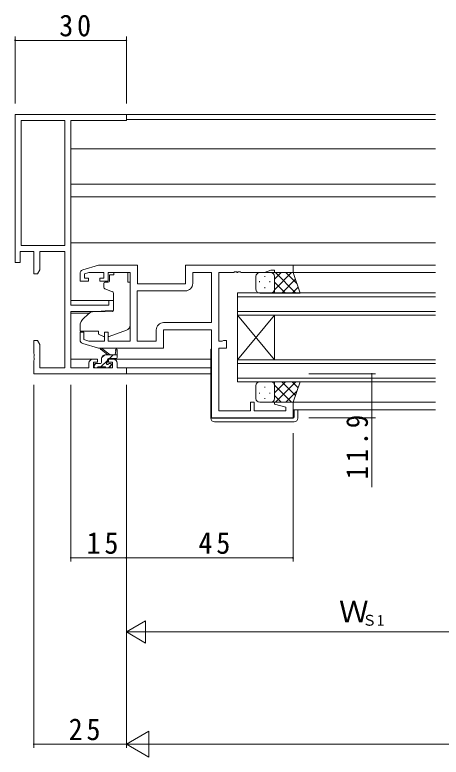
# Model space of a CAD drawing. Units: millimetres, scale not verified. Extents: x -841 to 292, y -594 to 212.
# Drawn here: x -330.6 to -215.5, y -411.5 to -211.1 of the extents above; entities that cross this region are included whole.
import ezdxf
from ezdxf.enums import TextEntityAlignment as Align

# ---------------------------------------------------------------- set-up
doc = ezdxf.new("R2010")
doc.units = ezdxf.units.MM
doc.header["$LTSCALE"] = 2
for name, color, linetype, lineweight in [('0-3_YKK_11', 7, 'Continuous', 9), ('0-4_YKK_12', 2, 'Continuous', 9), ('0-5_YKK_13', 4, 'Continuous', 9), ('0-6_YKK_D', 6, 'Continuous', 9)]:
    doc.layers.add(name, color=color, linetype=linetype, lineweight=lineweight)
doc.styles.add('ＭＳ ゴシック', font='')
doc.styles.get('ＭＳ ゴシック').set_extended_font_data('MS Gothic')

msp = doc.modelspace()

# ---------------------------------------------------------------- linework, layer by layer
at = {"layer": '0-3_YKK_11'}
for p, q in [((-330.536, -237.984), (-300.536, -237.984)), ((-330.536, -277.984), (-330.536, -237.984)), ((-300.536, -237.984), (-300.536, -239.614)), ((-328.906, -239.614), (-317.166, -239.614)), ((-328.906, -273.354), (-328.906, -239.614)), ((-317.166, -239.614), (-317.166, -273.354)), ((-300.536, -239.614), (-315.536, -239.614)), ((-315.536, -239.614), (-315.536, -289.484)), ((-317.166, -306.354), (-317.166, -274.984)), ((-312.323, -279.97), (-308.036, -278.684)), ((-308.036, -278.684), (-297.536, -278.684)), ((-297.536, -278.684), (-297.536, -283.684)), ((-284.536, -283.684), (-284.536, -278.684)), ((-284.536, -278.684), (-255.536, -278.684)), ((-313.036, -282.984), (-313.036, -280.928)), ((-310.736, -282.184), (-310.736, -282.984)), ((-306.636, -280.614), (-310.641, -280.614)), ((-307.736, -282.984), (-307.736, -282.184)), ((-299.536, -280.614), (-305.436, -280.614)), ((-305.436, -280.614), (-305.436, -282.984)), ((-299.536, -299.154), (-299.536, -280.614)), ((-277.536, -280.614), (-282.606, -280.614)), ((-282.606, -280.614), (-282.606, -283.614)), ((-277.536, -294.154), (-277.536, -280.614)), ((-275.536, -280.614), (-275.536, -299.154)), ((-271.494, -280.614), (-275.536, -280.614)), ((-310.736, -282.984), (-313.036, -282.984)), ((-305.436, -282.984), (-307.736, -282.984)), ((-297.536, -283.684), (-284.536, -283.684)), ((-284.606, -285.614), (-297.606, -285.614)), ((-297.606, -285.614), (-297.606, -299.154)), ((-297.606, -285.614), (-297.606, -299.154)), ((-315.536, -289.484), (-305.236, -289.484)), ((-308.536, -291.184), (-315.536, -291.184)), ((-315.536, -291.184), (-315.536, -306.354)), ((-290.466, -294.154), (-277.536, -294.154)), ((-292.466, -299.154), (-292.466, -296.154)), ((-290.536, -296.084), (-290.536, -301.084)), ((-277.536, -296.084), (-290.536, -296.084)), ((-277.536, -319.884), (-277.536, -296.084)), ((-313.036, -296.784), (-312.036, -296.784)), ((-313.036, -298.84), (-313.036, -296.784)), ((-312.036, -296.784), (-312.036, -298.735)), ((-306.436, -296.784), (-305.436, -296.784)), ((-306.436, -299.154), (-306.436, -296.784)), ((-305.436, -296.784), (-305.436, -299.154)), ((-323.906, -300.075), (-323.906, -306.354)), ((-308.036, -301.084), (-312.323, -299.797)), ((-312.036, -298.735), (-310.641, -299.154)), ((-310.641, -299.154), (-306.436, -299.154)), ((-305.436, -299.154), (-299.536, -299.154)), ((-297.606, -299.154), (-292.466, -299.154)), ((-290.536, -301.084), (-308.036, -301.084)), ((-275.536, -301.084), (-275.536, -317.954)), ((-325.536, -307.984), (-325.536, -304.442)), ((-323.906, -306.354), (-317.166, -306.354)), ((-315.536, -306.354), (-310.636, -306.354)), ((-310.636, -306.354), (-310.636, -305.084)), ((-309.436, -304.884), (-309.436, -306.354)), ((-309.436, -306.354), (-304.236, -306.354)), ((-304.236, -306.354), (-304.236, -304.884)), ((-300.536, -307.984), (-325.536, -307.984)), ((-255.536, -315.684), (-255.536, -319.884)), ((-275.536, -317.954), (-267.036, -317.954)), ((-266.036, -317.954), (-257.466, -317.954)), ((-255.536, -319.884), (-277.536, -319.884))]:
    msp.add_line(p, q, dxfattribs=at)
for points in [[(-317.166, -273.354), (-328.906, -273.354), (-328.906, -239.614)], [(-317.166, -274.984), (-323.906, -274.984), (-323.906, -279.892), (-324.536, -280.984), (-325.536, -280.984), (-325.536, -274.984), (-329.236, -274.984), (-329.236, -277.984), (-330.536, -277.984)], [(-263.267, -280.614), (-269.578, -280.614), (-269.761, -280.494), (-270.311, -280.494), (-270.494, -280.614), (-270.578, -280.614), (-270.761, -280.494), (-271.311, -280.494), (-271.494, -280.614)], [(-255.536, -278.684), (-255.536, -280.684), (-260.536, -280.684), (-260.536, -279.984), (-261.536, -279.984), (-263.267, -280.614)], [(-310.641, -280.614), (-311.836, -280.972), (-311.836, -282.184), (-310.736, -282.184)], [(-307.736, -282.184), (-306.636, -282.184), (-306.636, -280.614)], [(-305.236, -289.484), (-305.236, -288.184), (-304.036, -288.184), (-304.036, -290.79), (-308.536, -291.184)], [(-325.536, -304.442), (-325.416, -304.259), (-325.416, -303.709), (-325.536, -303.525), (-325.536, -303.442), (-325.416, -303.259), (-325.416, -302.709), (-325.536, -302.525), (-325.536, -298.984), (-324.536, -298.984), (-323.906, -300.075)], [(-275.536, -299.154), (-274.663, -299.154), (-274.499, -299.069), (-274.336, -298.984), (-273.536, -298.984), (-273.536, -301.084), (-275.536, -301.084)], [(-309.636, -304.084), (-308.336, -304.084), (-308.336, -304.884), (-309.436, -304.884)], [(-304.236, -304.884), (-305.336, -304.884), (-305.336, -304.084), (-304.036, -304.084)], [(-303.036, -305.084), (-303.036, -306.354), (-300.536, -306.354), (-300.536, -307.984)], [(-267.036, -317.954), (-267.036, -315.684), (-266.036, -315.684), (-266.036, -317.954)], [(-257.466, -317.954), (-257.466, -317.036), (-260.565, -316.206), (-260.496, -315.684), (-255.536, -315.684)]]:
    msp.add_lwpolyline(points, dxfattribs=at)
for centre, radius, start, end in [((-312.036, -280.928), 1, 106.69925, 180.00003), ((-284.606, -283.614), 2, 270, 359.99998), ((-290.466, -296.154), 2, 90, 179.99998), ((-312.036, -298.84), 1, 179.99995, 253.30074), ((-309.636, -305.084), 1, 90, 179.99998), ((-304.036, -305.084), 1, 0, 89.99998)]:
    msp.add_arc(centre, radius, start, end, dxfattribs=at)
at = {"layer": '0-4_YKK_12'}
for p, q in [((-217.036, -237.984), (-300.836, -237.984)), ((-217.036, -239.384), (-300.536, -239.384)), ((-217.036, -247.284), (-315.536, -247.284)), ((-217.036, -256.784), (-315.536, -256.784)), ((-217.036, -260.184), (-315.536, -260.184)), ((-217.036, -272.684), (-315.536, -272.684)), ((-217.036, -278.684), (-255.836, -278.684)), ((-217.036, -280.684), (-256.036, -280.684)), ((-270.535, -286.182), (-270.535, -292.182)), ((-217.036, -286.182), (-270.535, -286.182)), ((-304.036, -288.184), (-315.536, -288.184)), ((-270.535, -287.182), (-217.036, -287.182)), ((-310.413, -291.584), (-315.536, -291.584)), ((-217.036, -291.182), (-270.535, -291.182)), ((-270.535, -304.182), (-270.535, -292.182)), ((-270.535, -304.182), (-260.535, -292.182)), ((-270.535, -292.182), (-260.535, -304.182)), ((-270.535, -292.182), (-217.036, -292.182)), ((-260.535, -304.182), (-260.535, -292.182)), ((-309.636, -304.084), (-315.536, -304.084)), ((-277.736, -304.084), (-304.036, -304.084)), ((-217.036, -304.182), (-270.535, -304.182)), ((-270.535, -304.182), (-270.535, -310.182)), ((-277.736, -306.354), (-300.836, -306.354)), ((-270.535, -305.182), (-217.036, -305.182)), ((-277.736, -307.984), (-300.836, -307.984)), ((-217.036, -309.182), (-270.535, -309.182)), ((-270.535, -310.182), (-217.036, -310.182)), ((-217.036, -315.684), (-256.036, -315.684)), ((-217.036, -317.684), (-255.536, -317.684))]:
    msp.add_line(p, q, dxfattribs=at)
at = {"layer": '0-5_YKK_13'}
for p, q in [((-303.936, -281.284), (-305.106, -281.284)), ((-305.106, -282.284), (-305.106, -281.284)), ((-305.106, -282.284), (-305.106, -282.984)), ((-303.936, -280.614), (-300.136, -280.614)), ((-303.936, -280.614), (-303.936, -281.284)), ((-300.136, -280.614), (-300.136, -281.284)), ((-300.136, -282.284), (-300.136, -281.284)), ((-300.136, -283.284), (-300.136, -282.284)), ((-265.536, -285.185), (-265.536, -281.685)), ((-264.536, -280.685), (-261.536, -280.685)), ((-263.172, -281.605), (-263.172, -281.805)), ((-255.536, -280.685), (-261.536, -280.685)), ((-260.536, -285.305), (-255.916, -280.685)), ((-260.536, -282.477), (-258.744, -280.685)), ((-260.536, -281.685), (-260.536, -285.285)), ((-260.536, -282.085), (-260.536, -286.185)), ((-260.268, -280.685), (-254.768, -286.185)), ((-258.587, -286.185), (-254.892, -282.489)), ((-257.439, -280.685), (-254.478, -283.646)), ((-253.572, -286.185), (-255.536, -280.685)), ((-306.636, -283.584), (-306.636, -284.633)), ((-305.406, -283.284), (-306.336, -283.284)), ((-300.136, -283.284), (-299.536, -283.284)), ((-299.536, -294.839), (-299.536, -283.284)), ((-264.587, -283.02), (-264.587, -283.22)), ((-261.757, -283.02), (-261.757, -283.22)), ((-260.536, -283.245), (-257.596, -286.185)), ((-306.307, -285.103), (-304.306, -285.831)), ((-304.036, -286.28), (-304.036, -290.886)), ((-261.536, -286.185), (-264.536, -286.185)), ((-263.172, -284.635), (-263.172, -284.835)), ((-261.757, -286.185), (-253.572, -286.185)), ((-260.536, -286.073), (-260.424, -286.185)), ((-255.759, -286.185), (-254.147, -284.573)), ((-310.273, -291.466), (-311.964, -292.886)), ((-304.253, -291.185), (-309.639, -291.232)), ((-313.036, -295.184), (-313.036, -296.484)), ((-313.036, -296.484), (-308.036, -296.484)), ((-305.164, -297.924), (-300.526, -296.25)), ((-306.73, -297.89), (-308.036, -297.281)), ((-305.536, -302.854), (-307.355, -301.453)), ((-304.936, -302.854), (-307.154, -301.171)), ((-303.336, -301.727), (-303.534, -302.854)), ((-303.036, -303.554), (-303.036, -301.554)), ((-277.536, -301.384), (-277.736, -301.384)), ((-277.736, -301.384), (-277.736, -319.684)), ((-305.636, -304.381), (-307.408, -306.154)), ((-307.236, -304.954), (-307.236, -303.854)), ((-306.361, -302.861), (-307.228, -303.728)), ((-306.236, -302.854), (-303.036, -302.854)), ((-305.636, -304.793), (-305.636, -304.154)), ((-305.336, -303.854), (-303.336, -303.854)), ((-304.108, -302.854), (-305.108, -303.854)), ((-308.753, -305.254), (-309.236, -305.736)), ((-309.236, -305.554), (-309.236, -306.054)), ((-307.536, -305.254), (-308.936, -305.254)), ((-308.936, -306.354), (-308.436, -306.354)), ((-308.236, -306.154), (-306.136, -306.154)), ((-305.936, -306.354), (-305.336, -306.354)), ((-304.537, -305.527), (-305.363, -306.354)), ((-304.836, -305.254), (-305.175, -305.254)), ((-305.124, -306.266), (-304.624, -305.766)), ((-261.536, -310.184), (-264.536, -310.184)), ((-261.757, -310.184), (-253.572, -310.184)), ((-260.536, -310.295), (-260.424, -310.184)), ((-260.536, -313.123), (-257.596, -310.184)), ((-260.536, -314.284), (-260.536, -310.184)), ((-260.268, -315.684), (-254.768, -310.184)), ((-258.587, -310.184), (-254.892, -313.879)), ((-255.759, -310.184), (-254.147, -311.795)), ((-253.572, -310.184), (-255.536, -315.684)), ((-265.536, -311.183), (-265.536, -314.684)), ((-263.172, -311.734), (-263.172, -311.534)), ((-260.536, -311.063), (-255.916, -315.684)), ((-260.536, -314.684), (-260.536, -311.084)), ((-264.587, -313.349), (-264.587, -313.149)), ((-263.172, -314.764), (-263.172, -314.564)), ((-261.757, -313.349), (-261.757, -313.149)), ((-260.536, -313.892), (-258.744, -315.684)), ((-257.439, -315.684), (-254.478, -312.723)), ((-264.536, -315.684), (-261.536, -315.684)), ((-255.536, -315.684), (-261.536, -315.684)), ((-255.236, -317.684), (-255.236, -319.684)), ((-254.236, -319.984), (-254.236, -317.684)), ((-277.736, -319.684), (-277.736, -319.984)), ((-277.236, -319.984), (-277.736, -319.984)), ((-255.536, -319.984), (-277.236, -319.984)), ((-276.736, -320.984), (-255.236, -320.984))]:
    msp.add_line(p, q, dxfattribs=at)
msp.add_lwpolyline([(-308.036, -296.484), (-308.036, -296.784), (-308.036, -297.281)], dxfattribs=at)
for centre, radius, start, end in [((-264.536, -281.685), 1, 89.99998, 179.99998), ((-261.536, -281.685), 1, 359.99998, 89.99998), ((-261.536, -281.685), 1, 359.99998, 89.99998), ((-306.336, -283.584), 0.3, 90, 180), ((-305.406, -282.984), 0.3, 270, 0), ((-306.136, -284.633), 0.5, 180, 250), ((-304.536, -286.28), 0.5, 0, 70), ((-264.536, -285.185), 1, 179.99998, 269.99998), ((-261.536, -285.185), 1, 269.99998, 359.99998), ((-261.536, -285.185), 1, 269.99998, 359.99998), ((-309.63, -292.232), 1, 90.5, 130), ((-304.336, -290.886), 0.3, 270.5, 0), ((-310.036, -295.184), 3, 130, 180), ((-301.036, -294.839), 1.5, 289.85326, 0), ((-306.307, -296.984), 1, 245, 262.59306), ((-305.504, -296.984), 1, 273.88683, 289.85326), ((-307.336, -301.254), 0.2, 24.41711, 264.41711), ((-303.236, -301.554), 0.2, 0, 239.99998), ((-306.236, -303.854), 1, 90, 180), ((-305.336, -304.154), 0.3, 90, 180), ((-303.336, -303.554), 0.3, 270, 0), ((-308.936, -305.554), 0.3, 90, 180), ((-308.936, -306.054), 0.3, 180, 270), ((-308.436, -306.154), 0.2, 270, 0), ((-307.536, -304.954), 0.3, 270, 0), ((-305.936, -306.154), 0.2, 180, 270), ((-305.636, -305.254), 0.25, 123.05573, 326.94426), ((-305.936, -304.793), 0.3, 303.05573, 0), ((-305.175, -305.554), 0.3, 90, 146.94426), ((-305.336, -306.054), 0.3, 270, 314.99998), ((-304.836, -305.554), 0.3, 314.99998, 90), ((-264.536, -311.184), 1, 90, 180), ((-261.536, -311.184), 1, 0, 90), ((-261.536, -311.184), 1, 0, 90), ((-264.536, -314.684), 1, 180, 270), ((-261.536, -314.684), 1, 270, 0), ((-261.536, -314.684), 1, 270, 0), ((-276.736, -319.984), 1, 180, 270), ((-255.536, -319.684), 0.3, 270, 0), ((-255.236, -319.984), 1, 270, 0)]:
    msp.add_arc(centre, radius, start, end, dxfattribs=at)
at = {"layer": '0-6_YKK_D'}
for p, q in [((-330.536, -234.984), (-330.536, -216.984)), ((-330.536, -217.984), (-300.536, -217.984)), ((-300.536, -234.984), (-300.536, -216.984)), ((-251.236, -307.984), (-233.236, -307.984)), ((-234.236, -307.984), (-234.236, -319.884)), ((-325.536, -310.984), (-325.536, -408.984)), ((-315.536, -310.984), (-315.536, -358.681)), ((-300.536, -310.984), (-300.536, -408.984)), ((-300.536, -310.984), (-300.536, -408.984)), ((-300.536, -310.984), (-300.536, -358.681)), ((-251.236, -319.884), (-233.236, -319.884)), ((-234.236, -319.884), (-234.236, -338.624)), ((-300.536, -323.984), (-300.536, -358.681)), ((-255.536, -323.984), (-255.536, -358.681)), ((-300.536, -357.681), (-315.536, -357.681)), ((-300.536, -357.681), (-255.536, -357.681)), ((-300.536, -360.681), (-300.536, -378.681)), ((-300.536, -377.681), (-295.34, -374.681)), ((-295.34, -380.681), (-295.34, -374.681)), ((-300.536, -377.681), (-295.34, -380.681)), ((-300.536, -377.681), (-290.144, -377.681)), ((-294.536, -377.681), (-181.536, -377.681)), ((-300.536, -407.984), (-294.474, -404.484)), ((-294.474, -411.484), (-294.474, -404.484)), ((-300.536, -407.984), (-325.536, -407.984)), ((-300.536, -407.984), (-294.474, -411.484)), ((-300.536, -407.984), (-288.411, -407.984)), ((-293.536, -407.984), (179.464, -407.984))]:
    msp.add_line(p, q, dxfattribs=at)
for centre, start, end in [((-330.536, -217.984), 0, 180), ((-330.536, -217.984), 180, 0), ((-300.536, -217.984), 0, 180), ((-300.536, -217.984), 180, 0), ((-234.236, -307.984), 90, 270), ((-234.236, -307.984), 270, 90), ((-234.236, -319.884), 90, 270), ((-234.236, -319.884), 270, 90), ((-315.536, -357.681), 0, 180), ((-315.536, -357.681), 180, 0), ((-300.536, -357.681), 0, 180), ((-300.536, -357.681), 0, 180), ((-300.536, -357.681), 180, 0), ((-300.536, -357.681), 180, 0), ((-255.536, -357.681), 0, 180), ((-255.536, -357.681), 180, 0), ((-325.536, -407.984), 0, 180), ((-325.536, -407.984), 180, 0)]:
    msp.add_arc(centre, 0.106, start, end, dxfattribs=at)

# ---------------------------------------------------------------- texts
at = {"layer": '0-6_YKK_D', "color": 7, "style": 'ＭＳ ゴシック'}
msp.add_text('Ｗ', height=5.865, dxfattribs=at).set_placement((-243.128, -376.881), align=Align.BOTTOM_LEFT)
at = {"layer": '0-6_YKK_D', "color": 4, "style": 'ＭＳ ゴシック'}
msp.add_text('Ｓ1', height=2.933, dxfattribs=at).set_placement((-236.891, -376.881), align=Align.BOTTOM_LEFT)
at = {"layer": '0-6_YKK_D', "color": 7, "char_height": 5.865, "attachment_point": 7, "style": 'ＭＳ ゴシック'}
for s, insert in [('\\T1.27;\\W0.95;30', (-318.667, -216.984)), ('\\T1.27;\\W0.95;15', (-311.276, -356.681)), ('\\T1.27;\\W0.95;45', (-281.069, -356.681)), ('\\T1.27;\\W0.95;25', (-316.118, -406.984))]:
    msp.add_mtext(s, dxfattribs=dict(at, insert=insert))
at = {"layer": '0-6_YKK_D', "color": 7, "insert": (-235.236, -336.463), "char_height": 5.865, "attachment_point": 7, "rotation": 90, "style": 'ＭＳ ゴシック'}
msp.add_mtext('\\T1.28;\\W0.9;11.9', dxfattribs=at)

doc.saveas('drawing.dxf')
